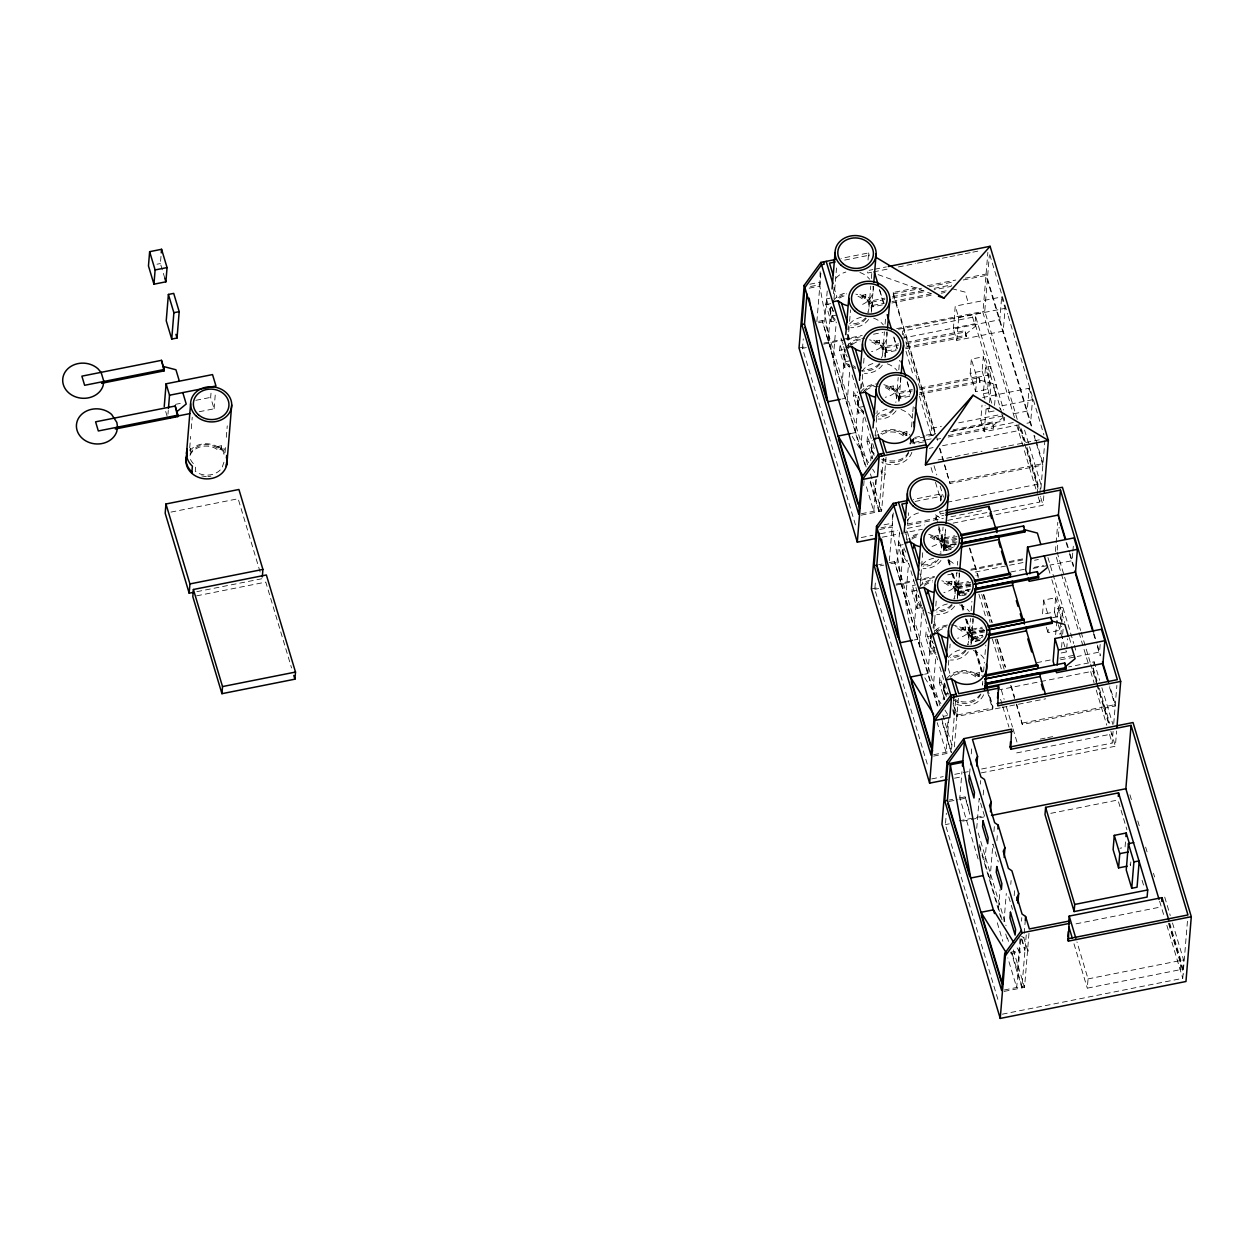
<?xml version="1.0" encoding="UTF-8"?>
<svg xmlns="http://www.w3.org/2000/svg" width="1254" height="1254" viewBox="0 0 1254 1254"><rect width="100%" height="100%" fill="white"/><g stroke="black" fill="none" stroke-linecap="round" stroke-linejoin="round"><path stroke-width="0.75" stroke-dasharray="5 3.75" d="M933.352 643.615A20.566 17.556 4.7 0 1 931.879 640.778L936.001 654.463A20.566 17.556 4.7 0 1 930.86 637.33L931.44 630.213M164.791 278.169L160.402 263.544L161.28 252.869M167.973 414.212L168.287 410.419M189.73 447.897L190.671 436.392M191.298 428.727L192.238 417.221M199.229 411.735L214.089 408.788L210.656 397.377L211.127 391.671M214.089 408.788L215.5 391.703M221.441 445.75L221.143 449.324L217.82 449.982L218.118 446.408L221.441 445.75A20.566 17.556 4.7 0 1 224.654 449.496M225.046 452.553L225.673 444.919M226.3 437.301L227.256 425.843M855.479 524.924L802.497 348.346L803.265 338.846M810.507 286.508L819.912 284.627L820.132 271.475M816.871 321.667L820.962 271.946M833.706 321.228L831.057 321.745L825.916 304.628L826.386 298.922L829.929 298.217M867.674 464.623L824.709 321.51L827.232 290.85M830.367 309.519L830.493 308.092M866.106 466.943L828.189 340.602L830.963 306.869M831.057 321.745L831.527 316.055L826.386 298.922M833.502 293.734L834.145 285.959M834.004 298.64L835.274 283.294M835.43 281.382L836.528 267.964M833.33 357.735L836.261 322.121M841.904 386.279L844.945 349.255A20.566 17.556 4.7 0 0 850.087 366.372L844.773 367.438L839.631 350.305L840.086 344.599L843.644 343.909M844.083 355.195L844.193 353.769M844.773 367.438L845.227 361.732L840.086 344.599M847.218 339.411L847.861 331.652M848.017 329.708L848.331 325.821M848.033 340.492L849.46 323.234M849.616 321.322L850.557 309.816M848.253 348.581L848.723 342.891L848.049 344.239M847.046 403.412L849.663 371.545M858.473 413.115L853.331 395.982L853.802 390.292L858.943 407.425L858.473 413.115L863.802 412.064A20.566 17.556 4.7 0 1 858.253 396.405M865.871 294.58L865.589 298.138L862.266 298.797L862.564 295.239L865.871 294.58A20.566 17.556 4.7 0 1 871.013 311.713L867.705 312.371L868.379 311.023A17.822 15.22 4.7 0 0 863.928 296.179L862.564 295.239M868.05 260.033L868.63 252.916L840.948 258.418M869.257 255.91L868.63 252.916M857.783 400.888L857.908 399.462M855.604 431.956L858.535 396.358L860.589 403.208M860.605 388.991L861.09 383.16M861.592 388.097L863.003 370.839M863.63 363.158L864.116 357.406M869.022 307.105L870.746 286.116M871.373 278.482L871.844 272.761M882.424 304.894L872.956 306.775L871.702 300.772L884.963 298.138M871.593 309.315L871.467 310.741A20.566 17.556 4.7 0 0 856.419 293.311M871.765 307.183L873.489 286.194M860.746 449.089L863.677 413.491A20.566 17.556 4.7 0 1 858.535 396.358M872.956 306.775L871.702 300.772M867.047 441.674L867.517 435.969L872.659 453.102L872.188 458.807L867.047 441.674L872.361 440.609M863.692 485.611L864.147 479.984M879.587 340.257L879.289 343.815L875.982 344.474L876.28 340.916L879.587 340.257A20.566 17.556 4.7 0 1 884.728 357.39M871.499 446.565L871.624 445.139A20.566 17.556 4.7 0 0 874.273 454.011M870.715 460.782L872.094 443.916M875.135 435.687L875.621 429.934M876.248 422.269L877.189 410.763M875.684 439.95L876.154 434.26L875.48 435.608M882.738 352.782L884.462 331.793M885.089 324.175L885.559 318.453M896.14 350.571L886.656 352.452L885.402 346.465L898.679 343.831M885.308 355.007L885.183 356.434A20.566 17.556 4.7 0 0 870.135 339.003M885.481 352.86L887.205 331.887M879.07 510.206L874.461 494.781L875.7 479.78M876.389 479.389L873.772 511.256L865.448 483.511M886.656 352.452L885.402 346.465M934.935 433.32L893.099 293.906L893.209 292.48L919.746 287.213M883.318 458.666L878.96 511.616L870.041 481.881M893.303 385.95L893.005 389.508L889.697 390.166L889.979 386.608L893.303 385.95A20.566 17.556 4.7 0 1 898.444 403.083M927.255 764.047L874.806 589.317L875.59 579.834M861.263 515.143L881.609 511.099L886.264 454.512M896.453 398.474L898.177 377.485M898.804 369.852L899.588 360.321M902.378 334.677L902.661 331.119L975.628 316.619L1003.655 409.964M909.855 396.248L900.372 398.145L899.118 392.141L912.379 389.508M899.181 398.553L900.921 377.564M900.372 398.145L899.118 392.141M880.951 527.856L892.237 525.614L892.44 512.447M889.352 560.773L893.287 512.917M907.003 431.627L906.72 435.185L903.397 435.843L903.695 432.285L907.003 431.627A20.566 17.556 4.7 0 1 910.232 435.357M903.382 562.732L898.24 545.6L898.71 539.91L903.852 557.042L903.382 562.732L906.031 562.2M939.983 705.61L897.033 562.497L899.651 530.677M910.467 440.342L910.153 444.151A17.822 15.22 4.7 0 0 909.589 440.185M911.564 426.987L912.661 413.632M912.818 411.72L913.445 404.086M937.898 706.143L900.513 581.574L903.288 547.841M913.367 438.508L912.896 444.229A20.566 17.556 4.7 0 0 912.254 439.668M905.827 534.706L906.156 530.834M906.328 539.628L906.956 531.947M907.598 524.282L908.539 512.776M923.555 441.941L914.088 443.822L912.834 437.834M906.877 543.891L907.347 538.185L906.658 539.533M905.654 598.707L908.586 563.093L917.144 591.653A20.566 17.556 4.7 0 0 922.286 608.786L918.179 595.086A20.566 17.556 4.7 0 0 919.652 597.923M919.746 607.892L917.082 608.409L911.94 591.292L912.41 585.587L915.969 584.881M916.408 596.183L916.517 594.757M914.229 627.266L916.987 593.518M917.082 608.409L917.552 602.719L912.41 585.587M935.061 434.542L931.22 435.31L931.8 428.194L902.661 331.119M920.201 583.392L921.455 568.046M921.612 566.134L922.725 552.716M919.37 644.399L922.129 610.651M925.656 636.969L926.126 631.264L931.267 648.396L930.797 654.102L936.111 653.036A20.566 17.556 4.7 0 1 930.97 635.903L925.656 636.969L930.797 654.102M935.782 519.767L936.017 516.914L943.604 515.41M938.196 535.552L937.914 539.126L934.591 539.784L934.888 536.21L938.196 535.552A20.566 17.556 4.7 0 1 943.337 552.685L940.03 553.343M953.354 328.94L955.234 306.148L1001.664 296.932L1005.097 308.343L1003.216 331.134L956.786 340.367L953.354 328.94L999.799 319.707L1001.664 296.932M940.375 501.02L940.955 493.904L913.273 499.406M943.996 513.231L940.171 513.983L940.469 510.425M941.346 499.75L940.955 493.904M930.107 641.86L930.233 640.433M927.929 672.943L930.97 635.903M933.086 628.019L933.415 624.131M956.786 340.367L958.667 317.575L955.234 306.148M933.916 629.069L935.17 613.739M935.797 606.058L936.44 598.393M934.293 635.245L934.763 629.555L934.089 630.903M941.346 548.076L943.071 527.103M956.489 538.264L943.212 540.897L943.447 538.044L954.827 535.787M955.329 544.158L945.845 546.039L945.61 548.891L943.447 538.044M944.09 548.17L945.657 529.094M1033.939 435.31L1042.858 465.046L949.999 483.495L940.077 448.618M933.07 690.076L935.845 656.344M950.72 549.471L945.046 550.6L945.391 546.321L944.027 541.759L943.666 546.039L956.943 543.39M945.845 546.039L945.955 550.036L951.645 548.907M905.607 348.69L966.27 336.636L965.016 330.648L906.25 342.311M966.27 336.636L965.016 330.648M939.371 682.646L939.842 676.956L944.983 694.089L944.513 699.779L939.371 682.646L942.914 681.941M951.911 581.245L951.614 584.803L948.306 585.461L948.588 581.903L951.911 581.245A20.566 17.556 4.7 0 1 957.053 598.377L953.73 599.036L954.419 597.688A17.822 15.22 4.7 0 0 949.952 582.844L948.588 581.903M943.823 687.553L943.933 686.126M943.18 699.889L944.575 683.022L948.165 695.014M970.173 373.363L971.348 359.13L983.293 356.747L988.763 375.024L987.603 389.273L975.659 391.64L970.173 373.363L982.117 370.996L983.293 356.747M1001.946 413.35L975.048 323.736L975.628 316.619M948.416 665.169L949.043 657.504M949.827 647.91L950.14 644.07M955.062 593.769L956.786 572.78M957.413 565.146L957.727 561.337M970.188 583.941L956.927 586.574L957.163 583.737L968.527 581.48M966.912 593.064L959.326 594.584L957.163 583.737M971.004 584.803L957.727 587.436L957.382 591.716L970.643 589.082M957.617 595.979L957.507 597.406A20.566 17.556 4.7 0 0 942.459 579.975M957.805 593.847L959.529 572.859M946.786 735.753L948.024 720.768M966.332 594.772L958.746 596.277L959.106 592.013L957.727 587.436M975.659 391.64L976.835 377.391L971.348 359.13M959.326 594.584L959.561 591.731L969.044 589.85M959.561 591.731L959.671 595.713L965.361 594.584M1014.439 417.519L982.917 312.481L987.87 252.336M919.323 394.367L979.97 382.313L978.716 376.325L919.966 388.003M1017.26 419.385L984.766 311.102L989.312 255.832M953.557 698.697L953.244 702.585L956.974 715.046L992.807 707.93L988.466 693.462M979.97 382.313L978.716 376.325M997.855 999.313L945.422 824.599L946.362 813.203M941.644 718.62L951.284 752.604L941.801 721.003M951.551 749.312L955.642 699.638M965.627 626.922L965.329 630.48L962.006 631.138L962.304 627.58L965.627 626.922A20.566 17.556 4.7 0 1 970.768 644.054L967.445 644.713L968.119 643.365A17.822 15.22 4.7 0 0 963.668 628.52L962.304 627.58M1019.502 424.714L984.202 431.737L980.785 420.309L982.023 405.12M984.97 399.227L983.324 393.756L985.487 367.391L990.801 366.34L988.622 392.69L991.914 403.663M954.357 746.851L958.589 695.484M984.202 431.737L986.083 408.945L985.095 405.685M968.778 639.446L970.502 618.457M971.129 610.839L971.913 601.293M983.904 629.633L970.643 632.267L970.878 629.414L982.243 627.157M994.109 410.967L988.81 412.017L989.422 404.493M989.578 402.612L990.974 385.668L985.487 367.391M980.612 638.756L973.041 640.261L970.878 629.414M984.703 630.496L971.442 633.129L971.082 637.393L982.462 635.135M971.333 641.672L971.223 643.098A20.566 17.556 4.7 0 0 956.159 625.668A20.566 17.556 4.7 0 0 932.96 633.16M971.505 639.524L973.229 618.551M978.12 858.943L959.796 797.92L961.959 771.68M980.048 640.465L972.461 641.97L972.806 637.69L971.442 633.129M973.041 640.261L973.276 637.408L973.386 641.405L979.06 640.277M948.196 437.035L993.685 428.006L992.431 422.018L950.736 430.294M994.579 405.324L996.272 384.617L990.974 385.668M993.685 428.006L992.431 422.018M979.327 672.614L979.045 676.172L975.722 676.831L976.02 673.273L979.327 672.614A20.566 17.556 4.7 0 1 982.556 676.345M969.608 773.843L970.533 762.604M971.254 753.858L971.85 746.616M982.791 681.314L982.478 685.139A17.822 15.22 4.7 0 0 982.243 682.474M983.575 671.783L984.359 662.237M984.986 654.604L985.769 645.073M952.335 431.11L1004.188 420.811L1004.47 417.253M976.725 828.361L979.186 798.375L985.613 819.787M980.362 784.126L980.659 780.568M983.199 794.973L983.841 787.214M1018.389 430.639L1018.844 425.09M1002.024 919.825L984.829 862.533L986.224 845.666M982.65 397.518L1029.095 388.285L1027.214 411.077L1010.505 414.4M989.97 879.665L992.902 844.052L998.262 861.906M993.92 831.59L994.359 826.245M1029.095 388.285L1032.512 399.712L1030.647 422.504L1026.932 423.241M996.914 840.666L997.385 834.835M998.545 908.209L1000.081 889.478M1003.984 921.596L1006.304 893.491M1039.88 492.932L1040.648 483.668L1029.565 446.722M993.748 511.224L1039.817 502.07L1040.303 496.223M1040.945 488.433L1044.88 440.609M1109.602 687.443L1115.182 706.018L1022.323 724.483L1016.853 704.466M1010.771 884.399L1011.1 880.527M953.04 523.137L1043.046 505.252L1043.83 495.722M1014.172 895.717L1014.658 889.885M1043.673 600.102L1042.497 614.35L1054.442 611.968L1055.602 597.735L1043.673 600.102L1048.062 614.726M1022.01 986.443L1017.386 971.035L1020.16 937.302M1021.493 921.173L1021.791 917.614M1020.646 939.591L1016.696 987.509L1007.824 957.915M1055.602 597.735L1061.088 616.012L1059.928 630.245L1047.983 632.627L1048.422 627.282M1055.398 551.525L1057.812 522.291M1027.59 950.313L1023.844 937.851L1025.286 920.373M1057.247 550.177L1057.718 544.455M1058.345 536.837L1059.128 527.307M1026.242 934.92L1021.885 987.87L1011.288 952.554M1004.188 991.397L1024.549 987.353L1029.189 930.766M1061.73 624.257L1063.11 607.328L1057.812 608.378L1055.649 634.728L1060.947 633.678L1061.574 626.154M1061.589 647.362L1062.514 636.06M1062.671 634.179L1063.298 626.655M1072.734 553.092L1072.123 560.695L1049.833 565.131M1072.891 551.196L1073.518 543.609M1061.135 653.005L1066.433 651.955L1067.515 638.772M1096.686 682.176L1093.363 671.094L1094.115 661.846L1068.721 666.893M1100.166 644.462L1099.539 652.064L1077.249 656.485M1172.49 922.975L1183.572 959.921L1182.82 969.185L1087.296 988.168L1088.049 978.904L1076.967 941.958M981.616 769L1112.141 743.058L1113.097 731.364M1113.74 723.558L1116.875 685.421M981.318 772.872L1115.37 746.24L1116.624 730.988M1125.481 841.904L1125.042 847.249L1119.932 848.268M1130.826 861.953L1130.528 865.511L1129.431 861.859M1180.171 969.703L1180.923 960.454L1169.841 923.508M1002.322 1014.172L1182.757 978.324L1187.804 916.862M189.903 449.731L190.577 448.383L189.981 455.516L191.125 453.227A17.822 15.22 4.7 0 1 215.516 448.383L217.82 449.982M190.106 454.089L191.251 451.816A17.822 15.22 4.7 0 1 215.641 446.957L217.945 448.556L221.253 447.897A20.566 17.556 4.7 0 1 224.482 451.628M223.933 462.209L221.942 467.961A17.822 15.22 4.7 0 1 197.552 472.805L195.248 471.222L195.718 465.516L194.354 464.576M862.047 371.498L862.391 370.808A20.566 17.556 4.7 0 1 874.963 363.002M881.421 358.048L882.095 356.7A17.822 15.22 4.7 0 0 877.628 341.856L876.28 340.916M908.664 451.55L907.52 453.823A17.822 15.22 4.7 0 1 883.129 458.682M908.539 452.976L907.394 455.249A17.822 15.22 4.7 0 1 883.004 460.108L880.7 458.509M920.373 585.21L921.047 583.878M980.863 693.964L979.719 696.236A17.822 15.22 4.7 0 1 955.329 701.08L953.024 699.497M965.58 334.348L975.361 326.353L971.928 314.942M992.996 425.717L1002.777 417.723M156.985 264.218L160.402 263.544M844.679 260.095L869.32 255.205M175.372 404.384L180.952 403.271M195.796 400.324L210.656 397.377M869.085 270.347L872.925 269.579M874.853 269.202L886.374 266.898M809.833 284.219L819.238 282.354M871.671 272.243L867.846 273.011L867.172 270.723M873.583 271.867L888.851 268.826M898.397 266.93L915.577 263.528M917.489 263.136L940.406 258.59M942.318 258.214L948.04 257.07M949.952 256.694L955.673 255.55M957.586 255.173L963.307 254.045M965.219 253.653L970.957 252.524M972.853 252.148L980.503 250.628M809.175 288.169L819.802 286.053L839.145 393.568M825.916 304.628L831.214 303.562M927.333 285.708L955.752 280.05M965.235 278.169L986.083 274.03L1032.387 428.304M893.099 293.906L921.533 288.263M929.104 286.758L953.745 281.852M963.229 279.971L985.973 275.457L1031.713 427.865M892.55 296.634L926.659 289.862M934.246 288.342L951.3 284.956L951.19 286.382L934.12 289.768M871.577 302.198L884.854 299.565M892.425 298.06L926.549 291.273M873.066 305.349L884.446 303.092M892.017 301.587L931.816 293.671M941.299 291.79L946.989 290.662M891.907 302.998L933.603 294.721M941.19 293.217L944.967 292.464M831.527 316.055L836.841 315.005M818.643 321.322L824.834 320.083M818.517 322.733L824.709 321.51M799.033 348.016L804.77 346.872M823.925 343.063L841.168 339.646M843.08 339.254L862.219 335.461M896.688 328.611L984.766 311.102M802.497 348.346L806.322 347.577M823.612 344.145L844.726 339.944M846.638 339.568L862 336.511M873.505 334.222L883.114 332.326M898.46 329.269L982.917 312.481M958.667 317.575L1005.097 308.343M839.631 350.305L843.174 349.6M902.081 338.235L975.048 323.736M885.293 347.891L898.554 345.242M906.14 343.737L964.89 332.075M886.782 351.026L896.249 349.145M905.733 347.264L966.379 335.21M845.227 361.732L850.557 360.682M170.952 512.102L238.15 498.747L261.584 576.824M853.331 395.982L856.874 395.276M841.951 398.976L845.478 398.27M976.835 377.391L988.763 375.024M899.008 393.568L912.269 390.934M919.856 389.43L978.606 377.752M900.482 396.719L909.965 394.838M919.448 392.941L980.095 380.902M858.943 407.425L864.257 406.359M983.324 393.756L988.622 392.69M855.761 432.536L850.463 433.586L868.63 462.71M986.083 408.945L989.876 408.193M1032.512 399.712L999.344 406.312L1000.331 409.572M931.8 428.194L941.409 426.282M958.683 422.849L1004.767 413.695M906.83 433.759L903.523 434.417L901.218 432.834A17.822 15.22 4.7 0 0 880.841 433.743M980.785 420.309L1003.075 415.873M914.73 437.458L924.198 435.561M926.095 435.185L935.578 433.304M933.556 435.107L912.708 439.245L914.088 443.822M950.61 431.721L992.322 423.429M914.197 442.396L925.577 440.138M926.267 439.841L931.957 438.712M948.322 435.624L1013.451 422.52M936.832 439.308L940.61 438.555M196.862 591.669L262.149 578.69M929.308 448.352L933.086 447.6M942.569 445.703L1021.038 430.122L1024.361 441.204M196.643 595.838L265.785 582.107L291.555 667.974M938.117 459.936L982.023 451.205M993.481 448.932L999.203 447.803M1001.115 447.412L1006.852 446.283M1008.749 445.907L1039.3 439.825M950.109 482.069L1042.983 463.619L1034.613 435.734M915.106 501.459L941.644 496.176M861.373 513.717L881.734 509.673M947.021 502.274L1040.648 483.668M943.337 510.942L939.497 511.71L940.171 513.983M884.023 524.83L891.547 523.326M879.728 529.501L892.127 527.041L911.125 632.627M907.63 523.953L935.907 518.341M907.504 525.379L943.369 518.263M950.955 516.758L985.064 509.97M861.31 537.543L872.831 535.254M880.496 533.734L897.77 530.301M907.379 528.389L924.653 524.956M947.679 520.379L991.836 511.616M882.189 537.214L899.431 533.796M901.344 533.42L922.411 529.235M898.24 545.6L903.538 544.549M943.792 539.189L957.068 536.555M943.557 542.041L956.833 539.408M943.901 543.186L955.282 540.929M943.792 544.612L957.053 541.963M945.391 546.321L956.771 544.064M946.19 547.183L953.777 545.678M945.281 547.747L954.749 545.866M953.197 547.387L945.155 549.174L938.713 527.715M878.568 564.755L882.111 564.049M889.196 562.654L897.159 561.071M880.23 565.836L883.772 565.131M890.842 563.72L897.033 562.497M871.358 588.988L877.095 587.844M896.249 584.05L913.476 580.618M915.404 580.241L934.543 576.432M970.925 569.206L1001.57 563.124M1009.219 561.588L1022.621 558.923M874.806 589.317L878.646 588.565M895.92 585.132L913.194 581.699M920.875 580.163L934.308 577.498M947.758 574.834L957.351 572.921M970.784 570.256L1001.491 564.143M1009.172 562.623L1024.534 559.566M1022.998 562.56L974.985 572.09L976.114 575.821M1034.519 560.272L1038.359 559.503M911.94 591.292L917.254 590.226M1010.881 571.965L1024.33 569.3M1033.923 567.388L1043.532 565.476M1033.108 568.454L1047.968 565.491M957.507 584.881L970.768 582.232M957.272 587.718L970.533 585.085M957.617 588.863L970.878 586.229M959.106 592.013L968.574 590.132M959.906 592.876L969.373 590.995M958.981 593.44L968.464 591.559M914.276 639.963L917.803 639.258M971.207 630.558L982.587 628.301M970.988 633.411L984.249 630.778M1052.561 617.705L1061.088 616.012M971.317 634.555L984.594 631.906M972.806 637.69L982.744 635.527M973.621 638.552L983.089 636.671M972.696 639.117L982.164 637.236M931.267 648.396L934.81 647.691M924.559 674.213L928.085 673.523M1036.76 662.676L1050.209 660.012M1059.802 658.099L1075.164 655.058M979.155 674.746L975.847 675.404L973.543 673.821A17.822 15.22 4.7 0 0 949.153 678.665M1060.523 659.808L1075.383 656.861M944.983 694.089L948.526 693.384M997.839 690.076L1093.363 671.094M943.494 716.316L947.256 715.579M1000.269 707.836L956.865 716.473L952.962 703.463M1002.165 707.46L1007.84 706.331M1009.736 705.955L1024.91 702.945M1026.791 702.569L1045.758 698.807M1022.433 723.056L1115.308 704.591L1109.727 686.016M933.697 754.689L951.394 751.177M933.587 756.115L949.513 752.949M1040.193 739.123L1045.883 737.979M1047.78 737.603L1053.454 736.474M1016.68 752.902L1112.204 733.919M931.706 778.906L943.227 776.618M954.749 774.329L970.094 771.288M954.513 778.201L962.179 776.681M949.184 800.021L952.726 799.331M959.796 797.92L967.759 796.337M949.059 801.447L957.915 799.691M959.686 799.347L967.649 797.763M959.2 820.837L984.092 815.884M945.422 824.599L949.262 823.831M962.696 821.166L983.81 816.965M1050.774 813.344L1117.988 799.989M1076.026 923.837L1161.314 906.893M1010.348 952.335L1019.737 950.469L1020.427 952.758M1010.771 953.651L1019.627 951.896L1015.599 945.422M1004.313 989.97L1024.659 985.926M1088.049 978.904L1183.572 959.921M951.864 288.671L965.078 292.088L968.496 303.515M979.296 380.04L992.494 383.458L995.927 394.885M878.129 274.642L931.142 293.577M862.266 298.797L859.962 297.214A17.822 15.22 4.7 0 0 855.683 295.552M875.982 344.474L873.677 342.891A17.822 15.22 4.7 0 0 869.398 341.245M889.979 386.608L891.343 387.549A17.822 15.22 4.7 0 1 895.795 402.393M889.697 390.166L887.393 388.568A17.822 15.22 4.7 0 0 883.114 386.922M853.394 365.713L855.698 367.312M853.284 367.14L855.589 368.739M903.695 432.285L905.059 433.226A17.822 15.22 4.7 0 1 907.034 435.326M903.397 435.843L901.093 434.26A17.822 15.22 4.7 0 0 880.716 435.169M934.888 536.21L936.252 537.151A17.822 15.22 4.7 0 1 940.704 552.011M934.591 539.784L932.286 538.185A17.822 15.22 4.7 0 0 928.007 536.54M948.306 585.461L946.002 583.878A17.822 15.22 4.7 0 0 941.723 582.217M962.006 631.138L959.702 629.555A17.822 15.22 4.7 0 0 955.423 627.909M976.02 673.273L977.383 674.213A17.822 15.22 4.7 0 1 979.358 676.298M975.722 676.831L973.417 675.232A17.822 15.22 4.7 0 0 951.896 677.019M953.15 698.07L955.454 699.654A17.822 15.22 4.7 0 0 979.844 694.81M1021.493 936.236L1023.844 937.851M218.118 446.408L219.481 447.349A17.822 15.22 4.7 0 1 224.011 454.324M872.659 469.168L874.681 472.413M924.809 677.803L940.955 703.682M944.983 710.156L949.012 716.63L946.096 752.228L937.208 722.649M828.189 340.602L822.185 320.616L865.573 467.021M900.513 581.574L894.494 561.588L937.334 706.143M968.934 809.582L965.11 796.87L970.016 815.022M989.798 254.687L1007.652 314.158M1008.216 316.024L1043.908 434.981M1066.778 542.888L1069.568 552.183M1070.117 554.049L1073.581 565.585M1094.099 633.975L1096.889 643.255M1097.454 645.12L1100.51 655.325M1066.104 542.465L1068.894 551.744M1069.443 553.61L1073.91 568.485M1093.425 633.536L1095.103 639.117M1097.328 646.547L1100.119 655.842M1024.565 430.091L1029.001 444.872M1094.115 661.846L1099.664 680.311M1101.874 687.709L1112.972 724.655M1164.731 897.112L1170.264 915.577M1021.367 428.774L1026.352 445.405M1026.901 447.255L1037.998 484.201L1037.23 493.465L1023.922 449.12M1093.127 667.912L1097.015 680.844M1099.225 688.227L1109.759 723.339M1026.587 448.587L1038.782 489.232M1097.234 684.026L1109.429 724.671M1168.963 922.991L1182.82 969.185M1019.502 426.846L1023.985 441.784M1024.549 443.65L1037.998 488.449M1040.804 497.791L1043.046 505.252M1057.091 552.089L1080.619 630.496M1081.183 632.361L1090.149 662.222M1090.714 664.087L1096.309 682.756M1096.874 684.637L1108.646 723.84M1110.887 731.301L1115.37 746.24M1129.948 794.817L1132.19 802.294M1137.786 820.962L1140.027 828.424M1145.639 847.093L1147.88 854.554M1153.476 873.223L1154.589 876.969M1168.603 923.634L1183.729 974.044M1016.696 425.012L1023.374 447.27M1038.265 496.913L1039.817 502.07M1056.37 557.215L1087.892 662.253M1090.698 671.627L1094.037 682.709M1096.247 690.108L1106.78 725.204M1109.555 734.436L1112.141 743.058M1159.621 901.265L1164.088 916.125M1166.863 925.374L1182.757 978.324M1047.952 557.591L1073.737 643.474M1074.286 645.34L1076.528 652.801M1002.51 415.215L1004.188 420.811M1048.485 568.454L1051.291 577.78M1051.855 579.646L1064.74 622.595M1069.223 637.518L1071.465 644.995M1118.537 801.855L1126.938 829.85M1142.065 880.261L1144.306 887.722M1057.812 608.378L1061.652 621.169M982.117 370.996L987.603 389.273M1054.442 611.968L1057.733 622.94M1058.282 624.758L1059.928 630.245M1060.947 633.678L1066.433 651.955M987.713 408.365L988.81 412.017M1046.338 627.141L1047.983 632.627M893.209 292.48L935.609 433.743M936.174 435.608L937.835 441.189M970 548.343L978.371 576.213M983.951 594.804L992.306 622.689M997.338 639.415L1005.692 667.285M1011.273 685.875L1014.627 697.036M939.403 448.18L949.999 483.495M969.326 547.904L978.245 577.639M983.277 594.365L991.632 622.25M996.664 638.976L1005.018 666.862M1010.599 685.452L1015.63 702.177M1016.179 704.027L1022.323 724.483M981.71 594.49L990.111 622.501M995.159 639.305L1004.125 669.166M905.999 351.308L912.724 373.708M919.448 396.107L931.22 435.31M978.888 594.145L985.613 616.545M992.337 638.96L1001.303 668.821M934.042 465.704L936.801 474.937M940.139 486.035L943.463 497.117M1001.366 690.061L1004.14 699.293M1006.351 706.692L1012.464 727.006M1013.013 728.856L1017.449 743.638M879.916 290.52L883.819 303.531M893.867 336.981L897.206 348.142M907.253 381.592L910.592 392.753M879.305 289.376L883.756 304.236M893.804 337.702L897.143 348.847M907.191 382.313L910.529 393.458M931.064 467.57L933.274 474.968M935.5 482.351L941.033 500.832M1000.614 699.324L1002.275 704.858M1002.824 706.707L1008.921 727.022M1073.988 943.823L1087.296 988.168M936.017 516.914L938.227 524.297M938.791 526.131L943.212 540.897M948.698 559.174L950.893 566.479M953.087 573.783L956.927 586.574M962.414 604.851L964.608 612.171M966.803 619.476L970.643 632.267M976.129 650.544L982.697 672.473M987.619 688.854L992.917 706.504L992.682 709.356L986.71 689.465M948.526 560.381L950.203 565.993M952.444 573.47L958.871 594.866M961.677 604.209L963.918 611.686M966.16 619.147L972.571 640.543M975.377 649.885L982.117 672.316M938.603 529.141L945.046 550.6M947.852 559.942L949.529 565.554M951.77 573.031L958.746 596.277M961.552 605.635L963.244 611.231M965.486 618.708L972.461 641.97M975.267 651.312L981.427 671.862M833.894 287.056L836.982 297.323M848.127 334.442L851.215 344.725M862.344 381.843L864.915 390.402M876.06 427.52L877.596 432.661M907.253 531.461L908.789 536.602M919.934 573.721L923.022 583.988M934.152 621.106L937.24 631.389M948.385 668.507L950.955 677.066M884.775 472.633L885.465 474.921M957.1 713.62L957.79 715.909M1027.7 948.886L1028.39 951.175M1021.979 939.136L1025.051 949.419M922.411 607.359L923.477 610.933M952.899 709.012L954.451 714.153M881.092 469.733L882.126 473.166M1021.352 938.854L1024.941 950.846M831.637 306.697L833.691 313.547M841.073 338.172L844.82 350.665A20.566 17.556 4.7 0 0 849.961 367.798L848.942 364.381M852.109 374.946L857.47 392.784M862.658 410.058L863.677 413.491M864.743 417.049L872.251 442.035M872.768 443.759L874.822 450.609M922.819 610.573L930.86 637.33M936.534 656.25L937.6 659.823M939.748 666.956L943.494 679.449M952.789 710.438L954.325 715.564M1008.749 896.876L1012.495 909.369M880.982 471.159L882.001 474.592M870.448 473.918L881.609 511.099M942.773 714.905L952.821 748.356M978.214 832.985L1006.037 925.687M1013.295 949.889L1024.549 987.353M870.354 481.066L874.461 494.781M979.468 844.679L984.829 862.533M1007.432 937.835L1008.498 941.409M1012.244 953.902L1017.386 971.035M979.499 846.607L1000.692 917.238M1005.708 933.979L1007.95 941.409M997.275 922.787L1002.824 941.284M165.7 411.484L167.66 418.021M868.63 319.441A20.566 17.556 4.7 0 1 850.745 327.702M835.054 320.961A20.566 17.556 4.7 0 1 830.712 306.462M833.22 300.819A20.566 17.556 4.7 0 1 845.776 292.997M882.346 365.133A20.566 17.556 4.7 0 1 864.445 373.378M846.92 346.496A20.566 17.556 4.7 0 1 864.821 338.235M896.046 410.81A20.566 17.556 4.7 0 1 878.161 419.071M860.636 392.173A20.566 17.556 4.7 0 1 878.521 383.928M883.835 384.68A20.566 17.556 4.7 0 1 898.899 402.111L899.008 400.684A20.566 17.556 4.7 0 0 893.13 388.082L889.807 388.74L887.503 387.157A17.822 15.22 4.7 0 0 883.224 385.495M911.862 452.318A20.566 17.556 4.7 0 1 881.609 462.083M874.163 455.437A20.566 17.556 4.7 0 1 871.844 443.524M881.938 431.658A20.566 17.556 4.7 0 1 906.72 435.185M909.949 438.931A20.566 17.556 4.7 0 1 911.956 443.226M872.956 286.32A20.566 17.556 4.7 0 1 859.523 305.49M835.948 278.184A20.566 17.556 4.7 0 1 845.823 272.04M859.883 272.463A20.566 17.556 4.7 0 1 869.618 279.187M886.656 331.996A20.566 17.556 4.7 0 1 871.53 351.575M849.663 323.861A20.566 17.556 4.7 0 1 861.247 317.309M873.583 318.14A20.566 17.556 4.7 0 1 883.333 324.88M900.372 377.673A20.566 17.556 4.7 0 1 885.246 397.267M887.299 363.832A20.566 17.556 4.7 0 1 897.049 370.557M876.107 416.5A20.566 17.556 4.7 0 1 886.954 409.086M901.015 409.509A20.566 17.556 4.7 0 1 911.705 417.566M835.18 319.535A20.566 17.556 4.7 0 1 830.838 305.051M871.248 312.371A20.566 17.556 4.7 0 0 865.699 296.712L862.391 297.37L860.087 295.787A17.822 15.22 4.7 0 0 855.808 294.126M884.963 358.048A20.566 17.556 4.7 0 0 879.415 342.405L876.091 343.063L873.787 341.464A17.822 15.22 4.7 0 0 869.508 339.818M940.955 560.428A20.566 17.556 4.7 0 1 923.054 568.673M907.379 561.933A20.566 17.556 4.7 0 1 902.692 550.49L902.802 549.064A20.566 17.556 4.7 0 0 907.504 560.507M913.131 535.583A20.566 17.556 4.7 0 1 918.1 533.985M928.744 534.298A20.566 17.556 4.7 0 1 943.792 551.729L943.917 550.302A20.566 17.556 4.7 0 0 938.023 537.7L934.716 538.358L932.412 536.759A17.822 15.22 4.7 0 0 928.132 535.113M954.655 606.105A20.566 17.556 4.7 0 1 936.769 614.366M931.456 613.614A20.566 17.556 4.7 0 1 928.101 612.454M919.245 587.468A20.566 17.556 4.7 0 1 931.816 579.661M968.37 651.798A20.566 17.556 4.7 0 1 950.485 660.043M983.622 694.747A20.566 17.556 4.7 0 1 953.933 703.071M946.488 696.409A20.566 17.556 4.7 0 1 944.575 683.022M946.66 678.837A20.566 17.556 4.7 0 1 979.045 676.172M970.988 644.713A20.566 17.556 4.7 0 0 965.439 629.069L962.131 629.727L959.827 628.129A17.822 15.22 4.7 0 0 955.548 626.483M921.204 606.199A20.566 17.556 4.7 0 1 916.862 591.716M957.272 599.036A20.566 17.556 4.7 0 0 951.739 583.376L948.416 584.035L946.112 582.452A17.822 15.22 4.7 0 0 941.832 580.79M945.547 530.364A20.566 17.556 4.7 0 1 930.139 546.869M907.3 520.426A20.566 17.556 4.7 0 1 919.856 512.62M935.437 514.83A20.566 17.556 4.7 0 1 941.942 520.175M958.981 572.984A20.566 17.556 4.7 0 1 943.854 592.562M921.972 564.849A20.566 17.556 4.7 0 1 933.572 558.296M949.153 560.522A20.566 17.556 4.7 0 1 955.658 565.852M972.696 618.661A20.566 17.556 4.7 0 1 957.57 638.239M935.688 610.526A20.566 17.556 4.7 0 1 947.287 603.973M959.624 604.804A20.566 17.556 4.7 0 1 969.373 611.544M948.432 657.472A20.566 17.556 4.7 0 1 960.987 649.666M973.323 650.497A20.566 17.556 4.7 0 1 984.029 658.538M966.019 650.544A17.822 15.22 4.7 0 1 950.501 657.707M938.18 631.326A17.822 15.22 4.7 0 1 946.206 627.627M965.282 650.215A17.822 15.22 4.7 0 1 950.626 656.281M935.437 632.972A17.822 15.22 4.7 0 1 946.331 626.201M931.346 639.305A20.566 17.556 4.7 0 1 930.703 634.743M952.303 604.867A17.822 15.22 4.7 0 1 936.801 612.015M924.464 585.649A17.822 15.22 4.7 0 1 932.506 581.95M951.567 604.538A17.822 15.22 4.7 0 1 936.91 610.604M924.59 584.223A17.822 15.22 4.7 0 1 932.615 580.524M938.588 559.19A17.822 15.22 4.7 0 1 923.085 566.338M911.909 539.11A17.822 15.22 4.7 0 1 918.79 536.257M935.845 560.836A17.822 15.22 4.7 0 1 923.195 564.911M912.034 537.684A17.822 15.22 4.7 0 1 918.9 534.831M905.937 552.246A20.566 17.556 4.7 0 1 903.93 547.935M946.598 694.982A20.566 17.556 4.7 0 1 944.278 683.069M893.694 409.572A17.822 15.22 4.7 0 1 878.176 416.72M865.856 390.355A17.822 15.22 4.7 0 1 878.505 386.263M892.958 409.243A17.822 15.22 4.7 0 1 878.302 415.293M863.113 392A17.822 15.22 4.7 0 1 874.007 385.229M879.979 363.895A17.822 15.22 4.7 0 1 861.373 370.714M852.156 344.662A17.822 15.22 4.7 0 1 860.181 340.963M879.258 363.55A17.822 15.22 4.7 0 1 864.586 369.616M849.397 346.308A17.822 15.22 4.7 0 1 860.291 339.536M847.328 356.951A20.566 17.556 4.7 0 1 845.839 354.114M845.321 352.64A20.566 17.556 4.7 0 1 844.726 349.6M910.059 437.505A20.566 17.556 4.7 0 1 912.661 444.841M866.263 318.202A17.822 15.22 4.7 0 1 850.761 325.35M839.584 298.123A17.822 15.22 4.7 0 1 846.466 295.286M865.542 317.873A17.822 15.22 4.7 0 1 850.886 323.94M838.55 297.559A17.822 15.22 4.7 0 1 846.575 293.859M833.612 311.258A20.566 17.556 4.7 0 1 831.606 306.964M189.746 450.735A20.566 17.556 4.7 0 1 224.372 453.055M210.938 476.159A17.822 15.22 4.7 0 1 207.866 476.52M206.314 476.536A17.822 15.22 4.7 0 1 201.706 475.877M193.32 463.572A17.822 15.22 4.7 0 1 189.809 457.616"/><path stroke-width="1.5" d="M149.634 251.678L148.458 265.911L153.944 284.188L165.889 281.821L167.064 267.572L161.578 249.295L149.634 251.678L155.12 269.939L153.944 284.188M161.28 252.869L161.578 249.295M161.484 360.337L164.227 369.46L84.629 385.291L81.886 376.153L161.484 360.337L164.102 370.886L101.558 383.316M168.397 294.439L166.233 320.789L171.72 339.066L177.033 338.016L179.197 311.65L173.71 293.389L168.397 294.439L173.883 312.716L171.72 339.066M164.102 370.886L164.227 369.46M164.227 406.594L166.108 383.802L212.537 374.585L215.97 385.997L169.525 395.229L168.444 408.522M262.305 576.84L262.917 569.426L238.918 489.483L165.951 503.983L165.183 513.247L189.182 593.189L193.022 592.421M175.199 406.014L177.943 415.152L98.329 430.968L95.586 421.83L175.199 406.014L177.817 416.579L115.274 429.009M177.817 416.579L177.943 415.152M186.517 453.572L190.608 403.725M191.815 473.291L192.395 466.174A20.566 17.556 4.7 0 1 187.254 449.042L186.674 456.174A20.566 17.556 4.7 0 0 206.299 478.887A20.566 17.556 4.7 0 0 226.378 457.349M189.182 593.189L189.934 583.925L165.951 503.983M193.398 589.49L192.802 596.606L221.942 693.681L294.909 679.182L295.505 672.066L266.365 574.975L193.398 589.49L222.522 686.565L221.942 693.681M226.284 466.457L226.582 462.883A20.566 17.556 4.7 0 0 227.037 455.296M227.319 458.368L231.708 404.948M835.399 259.515L820.868 262.415L804.19 285.332L799.033 348.016L857.297 542.167L876.452 538.358M884.446 455.516L883.756 453.227L878.458 454.277L861.764 477.21L858.724 514.25L801.823 324.661L804.864 287.621L821.558 264.688L824.207 264.171L823.517 261.882M859.711 508.168L804.488 324.128L806.949 294.141M832.06 288.969L835.054 252.54M845.76 334.661L848.77 298.217M859.476 380.338L862.47 343.909M873.803 282.385L876.154 253.763M857.297 542.167L862.454 479.498L804.19 285.332M873.035 427.943L876.185 389.586M887.519 328.062L889.87 299.455M907.724 500.503L893.193 503.387L876.515 526.319L871.358 588.988L929.622 783.139L946.864 779.722M956.771 696.487L956.081 694.199L950.783 695.265L934.089 718.197L931.048 755.221L874.148 565.632L877.189 528.608L893.883 505.675L896.532 505.143L895.842 502.87M876.687 566.542L879.415 533.248M901.234 373.755L903.585 345.132M904.228 531.868L907.379 493.527M914.307 427.065L917.285 390.825M913.555 548.061L913.868 544.173L919.605 563.312M888.302 266.522L990.096 246.301L1048.375 440.452L925.436 464.873L926.894 447.067L915.059 407.613M917.771 579.473L921.079 539.204M927.255 593.738L927.584 589.85L933.838 610.745M931.644 623.238L934.794 584.881M946.127 523.357L948.479 494.75M929.622 783.139L934.779 720.47L876.515 526.319M945.202 670.843L948.51 630.574M959.843 569.05L962.194 540.427M1010.787 749.265L1011.555 729.17L963.793 738.653L947.115 761.586L941.958 824.254L1000.237 1018.42L1185.97 981.506L1191.3 916.705L1133.036 722.539L1010.097 746.976L1010.787 749.265L1131.061 725.361L1187.961 914.95L1067.687 938.838L1068.361 941.127L1191.3 916.705M1021.383 930.531L1004.705 953.463L1001.648 990.488L944.764 800.914L947.805 763.874L947.115 761.586M1002.651 984.421L947.413 800.381L950.344 764.768L962.727 762.307L983.105 875.574L994.5 913.539M973.543 614.726L975.91 586.12M962.414 766.053L964.483 740.942L947.805 763.874L962.853 760.88M988.857 509.218L989.092 506.365L945.5 515.033M976.756 766.1L977.556 756.381L972.446 739.358L1012.244 731.458M996.287 530.348L996.522 527.511L996.977 532.636M989.61 631.797L985.221 685.217A20.566 17.556 4.7 0 1 984.468 689.747M986.287 686.22L985.158 678.806L1064.756 662.99L1066.01 668.978L1039.472 674.26M1045.46 694.183L1040.162 676.533L1040.052 672.552L986.976 683.101L986.741 685.938L985.487 681.753M1009.454 574.207L999.03 539.486L998.921 535.505L961.019 543.029M986.976 683.101L987.086 687.082L1040.162 676.533M997.526 698.117L997.965 692.647M998.419 687.192L998.545 685.766L958.73 693.681L954.999 681.22M998.545 685.766L997.761 705.861L1120.684 681.424L1062.42 487.273L945.25 510.55M990.472 811.777L991.271 802.074L984.468 779.439L980.941 777.01L975.8 759.877L977.556 756.381M974.217 580.351L1010.222 573.188L1010.567 574.332L1010.332 577.185L974.327 584.333M1023.154 619.899L1012.73 585.179L1012.636 581.182L974.719 588.722M997.87 829.004L998.184 825.132L994.657 822.687L989.516 805.554L991.271 802.074M1023.499 527.37L1023.625 525.943L960.611 538.656M998.341 537.198L1024.879 531.931L1023.625 525.943M1010.097 746.976L1010.536 741.631M1028.123 578.078L1029.111 581.339L1075.54 572.122L1077.421 549.33L1073.988 537.903L1027.559 547.136L1025.678 569.927L1027.151 574.818M1004.172 857.47L1004.971 847.751L998.184 825.132M1024.393 624.006L1023.938 618.865L987.933 626.028M1029.738 573.752L1030.976 558.547L1027.559 547.136M1036.87 665.576L1026.446 630.856L1026.336 626.859M1000.237 1018.42L1005.379 955.752L1004.705 953.463M974.781 584.05L1037.34 571.62L1038.594 577.624L1012.056 582.891M1044.143 491.913L1048.375 440.452L973.073 395.229L926.894 447.067L879.132 456.566L862.454 479.498L877.502 476.504L879.132 456.566L820.868 262.415M1038.594 577.624L1037.34 571.62M1016.649 900.482L1018.687 893.444L1011.9 870.809L1008.373 868.379L1003.231 851.247L1004.971 847.751M1017.887 903.146L1018.687 893.444M984.578 675.107L1037.654 664.557L1037.998 665.702L1037.763 668.539L984.688 679.088M1058.282 516.444L1060.461 490.079L945.908 512.855M1025.286 920.373L1025.6 916.486L1022.073 914.056L1016.931 896.923M1050.93 618.739L1051.04 617.313L988.497 629.743M1025.756 628.567L1052.294 623.301L1051.04 617.313M1055.554 669.448L1056.526 672.708L1102.971 663.476L1104.837 640.7L1101.404 629.273L1054.975 638.505L1053.109 661.297L1054.081 664.557M1057.153 665.122L1058.407 649.917L1054.975 638.505M1045.601 807.357L1045.005 814.489L1074.145 911.564L1147.112 897.065L1147.708 889.948L1118.568 792.857L1045.601 807.357L1074.725 904.447L1074.145 911.564M1064.63 664.416L1064.756 662.99M1068.753 921.643L1069.207 916.094L1162.066 897.645L1168.728 919.809M1067.828 937.02L1068.283 931.565M1069.035 922.458L1069.145 921.047L1029.346 928.948L1025.6 916.486M1068.361 941.127L1069.145 921.047M1116.938 727.179L1120.684 681.424M1129.509 843.973L1126.217 833.001L1114.273 835.368L1113.113 849.616L1118.584 867.893L1127.111 866.2M1118.27 796.431L1118.568 792.857M1118.584 867.893L1119.759 853.645L1114.273 835.368M1159.057 899.4L1125.857 788.735L1131.061 725.361M1125.92 836.559L1126.217 833.001M1133.726 842.594L1128.412 843.644L1126.249 869.994L1131.735 888.271L1137.049 887.221L1139.212 860.871L1133.898 861.921L1131.735 888.271M1161.768 901.344L1162.066 897.645M925.436 464.873L973.073 395.229M1005.379 955.752L1022.073 932.819L1069.834 923.32M938.447 296.179L943.933 298.138L990.096 246.301M176.453 412.002L186.219 404.007L182.802 392.596M1037.904 575.335L1047.67 567.341L1044.253 555.914M155.12 269.939L167.064 267.572M173.883 312.716L179.197 311.65M835.195 261.976L829.521 263.105L833.095 275.034M169.509 417.645L189.95 413.585M832.687 301.806L838.017 300.756L842.249 303.672A20.566 17.556 4.7 0 0 847.187 305.584M801.823 324.661L804.488 324.128M846.403 347.499L851.732 346.433L855.949 349.364A20.566 17.556 4.7 0 0 860.887 351.261M860.119 393.176L865.432 392.126L869.665 395.041A20.566 17.556 4.7 0 0 874.602 396.938M840.18 399.336L827.781 401.797L809.128 298.123M850.463 433.586L838.064 436.047L862.282 474.874M873.819 438.869L879.148 437.803L883.38 440.718A20.566 17.556 4.7 0 0 906.172 440.123A20.566 17.556 4.7 0 0 913.711 421.861M189.934 583.925L262.917 569.426M926.22 444.794L886.421 452.694L882.675 440.248M907.52 502.964L901.845 504.092L905.921 517.714M905.012 542.794L910.341 541.728L914.558 544.659A20.566 17.556 4.7 0 0 919.495 546.556M960.517 534.659L1058.407 515.018L1065.649 539.173M960.846 535.803L996.867 528.639M222.522 686.565L295.505 672.066M960.548 543.311L1024.988 530.505M961.363 544.173L999.266 536.634M961.128 547.026L999.03 539.486M874.148 565.632L876.797 565.115L932.584 751.005M1030.976 558.547L1077.421 549.33M918.727 588.471L924.041 587.421L928.274 590.336A20.566 17.556 4.7 0 0 933.211 592.249M974.562 581.48L1010.567 574.332M976.161 588.628L1038.704 576.197M975.063 589.85L1012.966 582.326M974.828 592.703L1012.73 585.179M932.443 634.163L937.757 633.098L941.989 636.029A20.566 17.556 4.7 0 0 946.927 637.925M912.504 640.308L900.106 642.769L881.452 539.095M988.277 627.172L1024.283 620.009M988.042 630.025L1024.048 622.862M987.98 634.681L1052.419 621.874M988.779 635.543L1026.681 628.003M988.544 638.396L1026.446 630.856M922.787 674.574L910.388 677.035L933.603 714.231M1058.407 649.917L1104.837 640.7M946.143 679.84L951.472 678.79L955.689 681.706A20.566 17.556 4.7 0 0 977.775 681.533A20.566 17.556 4.7 0 0 986.396 664.338M984.923 676.235L1037.998 665.702M986.522 683.383L1066.119 667.567M987.321 684.229L1040.397 673.696M999.219 688.054L951.457 697.537L934.779 720.47L949.827 717.492L951.457 697.537L893.193 503.387M997.071 703.572L1117.345 679.668L1060.461 490.079M944.764 800.914L947.413 800.381M991.491 815.445L1125.857 788.735M983.105 875.574L970.721 878.035L950.344 764.768M1119.759 853.645L1128.286 851.952M1074.725 904.447L1147.708 889.948M162.738 366.325L175.936 369.758L179.369 381.169M875.323 256.945L943.933 298.138M1013.577 942.193L993.387 909.84L981.004 912.301L1006.225 952.742M826.182 261.349L832.875 283.623M898.507 502.337L905.2 524.611M1075.133 570.774L1093.551 632.11M1102.47 661.846L1108.614 682.301M1058.846 518.294L1064.975 538.734M1075.587 574.05L1092.312 629.822M1102.909 665.137L1107.376 679.997M1040.82 544.502L1037.387 533.075L1024.189 529.643L1024.879 531.931M1068.236 635.856L1064.818 624.445L1051.604 621.012L1052.294 623.301M1071.668 647.283L1075.101 658.711L1065.32 666.705L1066.01 668.978M1128.412 843.644L1133.898 861.921M989.092 506.365L995.739 528.514M989.986 512.964L991.663 518.592M998.67 541.916L1000.347 547.528M1001.476 551.274L1005.394 564.347M1016.304 600.682L1017.982 606.293M1020.239 613.77L1021.916 619.382M1027.778 638.897L1031.697 651.986M1041.416 684.339L1043.03 689.763M1069.207 916.094L1075.854 938.258M874.336 271.93L878.239 284.94M887.174 314.676L891.625 329.551M901.109 361.152L905.576 376.012M1069.004 927.192L1072.327 938.274M985.378 683.179L987.368 689.841M841.544 303.186L847.296 322.341M855.259 348.878L860.996 368.018M868.959 394.555L874.712 413.71M941.284 635.543L947.554 656.422M951.472 678.79L956.081 694.199M838.017 300.756L846.591 329.3M851.732 346.433L860.291 374.993M865.432 392.126L874.007 420.67M878.114 434.386L883.756 453.227M909.307 538.311L918.9 570.288M924.041 587.421L932.615 615.965M937.757 633.098L946.331 661.657M881.107 453.76L881.797 456.033M953.432 694.732L954.122 697.02M963.793 738.653L1022.073 932.819M804.927 327.419L826.684 399.901M838.393 438.931L857.908 503.983M877.236 568.391L897.88 637.157M911.266 681.768L930.797 746.82M947.852 803.657L969.608 876.154M981.318 915.185L1001.397 982.101M293.797 675.451L294.909 679.182M164.791 278.169L165.889 281.821M175.936 334.348L177.033 338.016M166.108 383.802L169.525 395.229M984.641 685.703A20.566 17.556 4.7 0 1 984.923 688.775M191.925 471.88A20.566 17.556 4.7 0 1 186.783 454.747M226.488 455.923A20.566 17.556 4.7 0 1 226.394 465.03M969.311 775.176L968.84 780.866L973.982 797.999L974.452 792.309L969.311 775.176M983.026 820.853L982.556 826.558L987.697 843.691L988.168 837.986L983.026 820.853M996.742 866.545L996.272 872.235L1001.413 889.368L1001.883 883.678L996.742 866.545M1010.442 912.222L1009.972 917.928L1015.113 935.061L1015.583 929.355L1010.442 912.222M103.8 381.326L103.063 385.856A20.566 17.556 4.7 0 1 74.394 396.389A20.566 17.556 4.7 0 1 66.525 370.134A20.566 17.556 4.7 0 1 97.922 368.723L101.151 372.469L103.8 381.326M117.515 427.018L116.763 431.548A20.566 17.556 4.7 0 1 88.109 442.066A20.566 17.556 4.7 0 1 80.24 415.811A20.566 17.556 4.7 0 1 111.622 414.416L116.857 422.441L117.515 427.018M940.688 597.5A20.566 17.556 4.7 0 0 975.157 590.65A20.566 17.556 4.7 0 0 950.203 568.375A20.566 17.556 4.7 0 0 940.688 597.5M942.647 595.901A17.822 15.22 4.7 0 0 972.508 589.96A17.822 15.22 4.7 0 0 950.893 570.648A17.822 15.22 4.7 0 0 942.647 595.901M926.972 551.807A20.566 17.556 4.7 0 0 961.442 544.957A20.566 17.556 4.7 0 0 936.503 522.683A20.566 17.556 4.7 0 0 926.972 551.807M928.932 550.208A17.822 15.22 4.7 0 0 958.808 544.267A17.822 15.22 4.7 0 0 937.177 524.971A17.822 15.22 4.7 0 0 928.932 550.208M913.257 506.13A20.566 17.556 4.7 0 0 947.726 499.28A20.566 17.556 4.7 0 0 922.787 477.006A20.566 17.556 4.7 0 0 913.257 506.13M915.216 504.531A17.822 15.22 4.7 0 0 945.093 498.59A17.822 15.22 4.7 0 0 923.477 479.294A17.822 15.22 4.7 0 0 915.216 504.531M954.388 643.177A20.566 17.556 4.7 0 0 988.857 636.327A20.566 17.556 4.7 0 0 963.918 614.052A20.566 17.556 4.7 0 0 954.388 643.177M956.347 641.578A17.822 15.22 4.7 0 0 986.224 635.637A17.822 15.22 4.7 0 0 964.608 616.341A17.822 15.22 4.7 0 0 956.347 641.578M868.364 356.512A20.566 17.556 4.7 0 0 902.833 349.662A20.566 17.556 4.7 0 0 877.878 327.388A20.566 17.556 4.7 0 0 868.364 356.512M870.323 354.913A17.822 15.22 4.7 0 0 900.184 348.973A17.822 15.22 4.7 0 0 878.568 329.677A17.822 15.22 4.7 0 0 870.323 354.913M854.648 310.835A20.566 17.556 4.7 0 0 889.117 303.985A20.566 17.556 4.7 0 0 864.178 281.711A20.566 17.556 4.7 0 0 854.648 310.835M856.607 309.236A17.822 15.22 4.7 0 0 886.484 303.296A17.822 15.22 4.7 0 0 864.868 283.984A17.822 15.22 4.7 0 0 856.607 309.236M882.079 402.189A20.566 17.556 4.7 0 0 916.549 395.339A20.566 17.556 4.7 0 0 891.594 373.081A20.566 17.556 4.7 0 0 882.079 402.189M884.023 400.59A17.822 15.22 4.7 0 0 913.9 394.665A17.822 15.22 4.7 0 0 892.284 375.354A17.822 15.22 4.7 0 0 884.023 400.59M840.948 265.143A20.566 17.556 4.7 0 0 875.417 258.293A20.566 17.556 4.7 0 0 850.463 236.018A20.566 17.556 4.7 0 0 840.948 265.143M842.892 263.544A17.822 15.22 4.7 0 0 872.768 257.603A17.822 15.22 4.7 0 0 851.152 238.307A17.822 15.22 4.7 0 0 842.892 263.544M196.502 416.328A20.566 17.556 4.7 0 0 230.971 409.478A20.566 17.556 4.7 0 0 206.017 387.204A20.566 17.556 4.7 0 0 196.502 416.328M198.445 414.729A17.822 15.22 4.7 0 0 228.322 408.788A17.822 15.22 4.7 0 0 206.706 389.492A17.822 15.22 4.7 0 0 198.445 414.729"/></g></svg>
